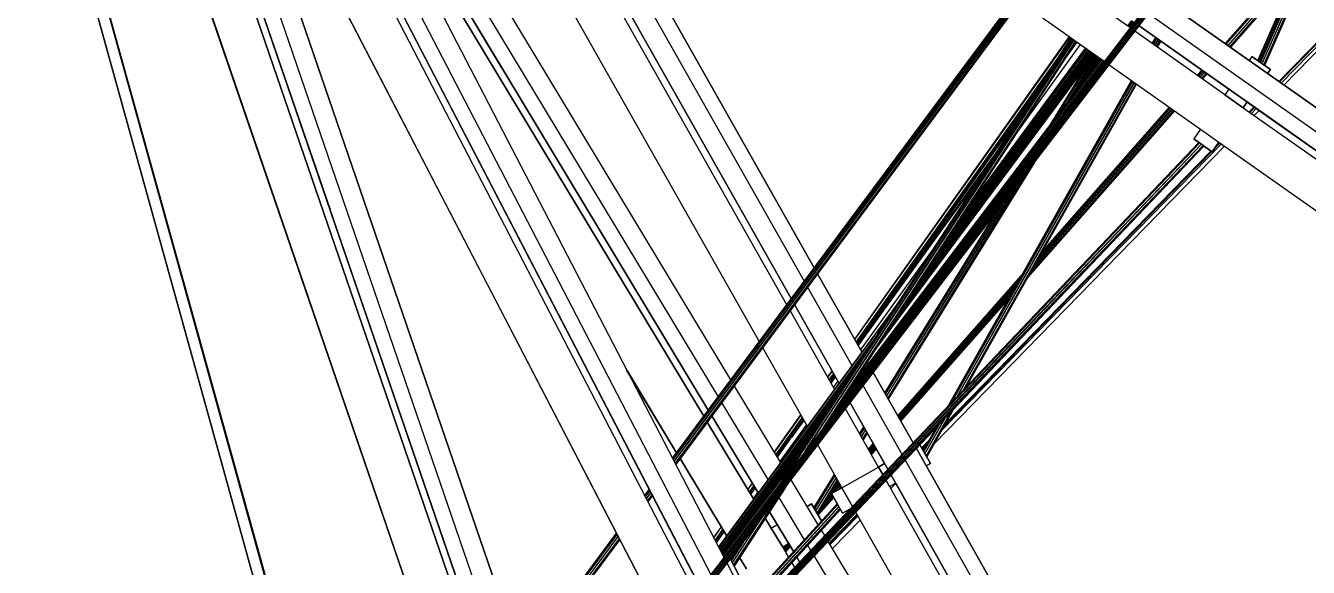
# Model space of a CAD drawing. Extents: x -32 to 51.8, y -51.6 to -5.5.
# Drawn here: x 43.321 to 47.888, y -26.2 to -24.27 of the extents above; entities that cross this region are included whole.
import ezdxf

# ---------------------------------------------------------------- set-up
doc = ezdxf.new("R2010")
doc.units = 0
doc.header["$MEASUREMENT"] = 0
doc.layers.get('0').update_dxf_attribs({"linetype": 'CONTINUOUS'})

msp = doc.modelspace()

# ---------------------------------------------------------------- linework, layer by layer
for p, q in [((43.3576, -21.7099), (45.6967, -26.2221)), ((45.6967, -26.2221), (43.3576, -21.7099)), ((43.3576, -21.7099), (45.6967, -26.2221)), ((45.6967, -26.2221), (43.3576, -21.7099)), ((45.6967, -26.2221), (43.3576, -21.7099)), ((43.3576, -21.7099), (45.6967, -26.2221)), ((45.6967, -26.2221), (43.3576, -21.7099)), ((45.6967, -26.2221), (43.3576, -21.7099)), ((43.3576, -21.7099), (45.6967, -26.2221)), ((43.3576, -21.71), (45.6967, -26.2221)), ((43.3576, -21.71), (45.6967, -26.2221)), ((45.6967, -26.2221), (43.3576, -21.71)), ((45.6967, -26.2221), (43.3576, -21.71)), ((43.3576, -21.71), (45.6967, -26.2221)), ((43.3577, -21.71), (45.7234, -26.2735)), ((43.3577, -21.71), (45.6968, -26.2221)), ((45.6968, -26.2221), (43.3577, -21.71)), ((45.6968, -26.2221), (43.3577, -21.71)), ((45.6968, -26.2221), (43.3577, -21.71)), ((43.3577, -21.71), (45.7234, -26.2735)), ((43.3577, -21.71), (45.7234, -26.2735)), ((45.7234, -26.2735), (43.3577, -21.71)), ((43.3577, -21.71), (45.7234, -26.2735)), ((43.3577, -21.71), (45.6968, -26.2221)), ((43.3577, -21.71), (45.6968, -26.2221)), ((43.3577, -21.71), (45.6968, -26.2221)), ((45.6968, -26.2221), (43.3577, -21.71)), ((43.3577, -21.71), (45.6968, -26.2221)), ((43.3577, -21.71), (45.6968, -26.2221)), ((43.3577, -21.71), (45.6968, -26.2221)), ((45.6968, -26.2221), (43.3577, -21.71)), ((45.6968, -26.2221), (43.3577, -21.71)), ((45.7234, -26.2735), (43.3577, -21.71)), ((43.3577, -21.71), (45.3802, -25.6114)), ((43.3577, -21.71), (45.7234, -26.2735)), ((45.7234, -26.2735), (43.3577, -21.71)), ((45.7234, -26.2735), (43.3577, -21.71)), ((43.4547, -21.7785), (45.7601, -26.2256)), ((43.5791, -21.8663), (45.8071, -26.1642)), ((45.8317, -25.5316), (43.6574, -21.9217)), ((49.0314, -21.953), (44.6791, -27.6375)), ((49.0342, -21.9547), (44.6791, -27.6376)), ((44.6803, -27.6411), (49.0342, -21.9547)), ((44.6804, -27.6412), (49.0411, -21.9588)), ((44.6835, -27.6496), (49.0411, -21.9588)), ((44.6835, -27.6498), (49.0479, -21.9629)), ((44.6866, -27.6582), (49.0479, -21.9629)), ((44.6862, -27.664), (49.0507, -21.9646)), ((44.6866, -27.6583), (49.0507, -21.9646)), ((43.8059, -22.3039), (45.7865, -25.5924)), ((44.9628, -26.5521), (43.5816, -22.5223)), ((43.5816, -22.5223), (44.9628, -26.5521)), ((43.5816, -22.5223), (44.9628, -26.5521)), ((44.9628, -26.5521), (43.5816, -22.5223)), ((44.9628, -26.5521), (43.5816, -22.5223)), ((43.5816, -22.5223), (44.9628, -26.5521)), ((44.9628, -26.5521), (43.5816, -22.5223)), ((43.5817, -22.5223), (44.9628, -26.5521)), ((44.9628, -26.5521), (43.5817, -22.5223)), ((43.5817, -22.5223), (44.9628, -26.5521)), ((43.5817, -22.5223), (44.9628, -26.5521)), ((44.9628, -26.5521), (43.5817, -22.5223)), ((44.9628, -26.5521), (43.5817, -22.5223)), ((43.5817, -22.5223), (44.9628, -26.5521)), ((44.9628, -26.5521), (43.5817, -22.5223)), ((44.9628, -26.5521), (43.5817, -22.5223)), ((43.5817, -22.5223), (44.9629, -26.5521)), ((44.8347, -26.1784), (43.5817, -22.5223)), ((43.5817, -22.5223), (44.9629, -26.5521)), ((44.9629, -26.5521), (43.5817, -22.5223)), ((43.5817, -22.5223), (44.9629, -26.5521)), ((44.9629, -26.5521), (43.5817, -22.5223)), ((43.5817, -22.5223), (44.9629, -26.5521)), ((44.9629, -26.5521), (43.5817, -22.5223)), ((43.5817, -22.5223), (45.1073, -26.9736)), ((43.5817, -22.5223), (45.1073, -26.9736)), ((45.1073, -26.9736), (43.5817, -22.5223)), ((45.1073, -26.9736), (43.5817, -22.5223)), ((43.5817, -22.5223), (44.4053, -24.9254)), ((43.5817, -22.5223), (45.1073, -26.9736)), ((45.1073, -26.9736), (43.5817, -22.5223)), ((45.1073, -26.9736), (43.5817, -22.5223)), ((44.4199, -24.968), (43.5817, -22.5223)), ((43.5817, -22.5224), (45.1073, -26.9736)), ((45.1073, -26.9736), (43.5817, -22.5224)), ((43.5817, -22.5224), (45.1073, -26.9736)), ((43.5817, -22.5224), (45.1073, -26.9736)), ((45.1073, -26.9736), (43.5817, -22.5224)), ((45.1073, -26.9736), (43.5817, -22.5224)), ((44.5121, -22.5253), (46.0469, -25.2421)), ((46.0469, -25.2421), (44.5121, -22.5253)), ((44.5121, -22.5253), (46.0469, -25.2421)), ((44.5121, -22.5253), (46.0469, -25.2421)), ((46.0469, -25.2421), (44.5121, -22.5253)), ((46.0469, -25.2421), (44.5121, -22.5253)), ((44.5121, -22.5253), (46.0469, -25.2421)), ((46.0469, -25.2421), (44.5121, -22.5253)), ((44.5121, -22.5253), (46.0469, -25.2421)), ((44.5121, -22.5253), (46.0469, -25.2421)), ((44.5121, -22.5253), (46.0469, -25.2421)), ((46.0469, -25.2421), (44.5121, -22.5253)), ((46.0469, -25.2421), (44.5121, -22.5253)), ((46.0469, -25.2421), (44.5121, -22.5253)), ((46.0469, -25.2421), (44.5121, -22.5253)), ((44.5121, -22.5253), (46.0469, -25.2421)), ((44.5121, -22.5253), (46.0469, -25.2421)), ((44.5121, -22.5253), (45.5035, -24.2802)), ((44.5121, -22.5253), (46.0469, -25.2421)), ((46.0469, -25.2421), (44.5121, -22.5253)), ((44.5121, -22.5253), (46.0469, -25.2421)), ((44.5121, -22.5253), (46.0469, -25.2421)), ((46.0469, -25.2421), (44.5121, -22.5253)), ((46.0469, -25.2421), (44.5121, -22.5253)), ((44.5121, -22.5253), (46.0469, -25.2421)), ((44.5121, -22.5253), (46.0469, -25.2421)), ((46.0469, -25.2421), (44.5121, -22.5253)), ((44.5121, -22.5253), (46.0469, -25.2421)), ((46.0469, -25.2421), (44.5121, -22.5253)), ((44.5121, -22.5253), (46.0469, -25.2421)), ((46.0469, -25.2421), (44.5121, -22.5253)), ((44.5121, -22.5253), (46.0469, -25.2421)), ((46.0469, -25.2421), (44.5121, -22.5253)), ((44.5758, -22.6381), (46.0469, -25.2421)), ((44.6459, -22.6198), (46.0926, -25.1806)), ((44.7502, -22.6935), (46.1283, -25.1327)), ((46.1283, -25.1327), (44.7502, -22.6935)), ((47.7234, -24.4051), (48.4575, -22.7392)), ((47.7296, -24.4095), (48.4712, -22.7213)), ((48.4671, -22.7267), (47.7296, -24.4094)), ((48.4752, -22.7161), (47.7322, -24.4113)), ((48.4752, -22.7162), (47.7322, -24.4113)), ((47.7147, -24.3989), (48.4242, -22.7826)), ((48.4284, -22.7773), (47.7172, -24.4007)), ((47.7173, -24.4007), (48.4379, -22.7648)), ((47.7234, -24.4051), (48.4477, -22.752)), ((47.7147, -24.3989), (48.4203, -22.7878)), ((43.752, -22.8509), (45.1454, -26.9163)), ((47.2521, -24.2769), (45.4347, -22.9933)), ((45.7513, -25.6397), (44.1997, -23.0635)), ((45.7513, -25.6397), (44.1997, -23.0636)), ((45.7513, -25.6397), (44.1997, -23.0636)), ((44.1997, -23.0636), (45.7513, -25.6397)), ((45.7513, -25.6397), (44.1997, -23.0636)), ((44.1997, -23.0636), (45.7513, -25.6397)), ((44.1997, -23.0636), (45.7513, -25.6397)), ((44.1997, -23.0636), (45.7513, -25.6397)), ((45.7513, -25.6397), (44.1997, -23.0636)), ((45.0158, -24.4185), (44.1997, -23.0636)), ((44.1997, -23.0636), (45.7513, -25.6397)), ((44.1997, -23.0636), (45.7513, -25.6397)), ((45.7513, -25.6397), (44.1997, -23.0636)), ((44.1998, -23.0636), (45.7513, -25.6397)), ((45.7513, -25.6397), (44.1998, -23.0636)), ((44.1998, -23.0636), (45.7513, -25.6397)), ((45.7513, -25.6397), (44.1998, -23.0636)), ((45.7513, -25.6397), (44.1998, -23.0637)), ((44.1998, -23.0637), (45.7513, -25.6397)), ((45.7513, -25.6397), (44.1998, -23.0637)), ((44.1998, -23.0637), (45.7513, -25.6397)), ((44.1998, -23.0637), (45.7513, -25.6397)), ((45.7513, -25.6397), (44.1998, -23.0637)), ((45.7513, -25.6397), (44.1998, -23.0637)), ((44.1998, -23.0637), (45.7513, -25.6397)), ((44.1998, -23.0637), (45.7513, -25.6397)), ((45.7513, -25.6397), (44.1998, -23.0637)), ((44.1998, -23.0637), (45.7513, -25.6397)), ((44.1998, -23.0637), (45.7513, -25.6397)), ((44.1998, -23.0638), (45.7513, -25.6397)), ((45.7513, -25.6397), (44.1998, -23.0638)), ((45.7513, -25.6397), (44.1998, -23.0638)), ((45.7513, -25.6397), (44.1998, -23.0638)), ((44.1998, -23.0638), (45.7513, -25.6397)), ((45.7513, -25.6397), (44.1998, -23.0638)), ((44.1998, -23.0638), (45.7513, -25.6397)), ((44.1998, -23.0638), (45.7513, -25.6397)), ((45.7513, -25.6397), (44.1998, -23.0638)), ((45.7513, -25.6397), (44.1998, -23.0638)), ((45.3482, -23.1158), (47.1609, -24.3961)), ((45.3482, -23.1158), (47.1608, -24.3961)), ((43.9704, -23.2722), (45.1942, -26.8427)), ((45.1942, -26.8427), (43.9704, -23.2722)), ((43.3213, -23.3125), (44.4814, -27.4956)), ((43.3213, -23.3125), (44.4814, -27.4956)), ((44.4814, -27.4956), (43.3213, -23.3125)), ((44.5236, -27.4909), (43.3636, -23.3078)), ((43.3636, -23.3078), (44.5236, -27.4909)), ((44.5236, -27.4956), (43.3636, -23.3125)), ((43.3636, -23.3125), (44.5236, -27.4956)), ((46.0306, -25.264), (45.0592, -23.5446)), ((44.9286, -23.6184), (45.9327, -25.3957)), ((44.9286, -23.6184), (45.9327, -25.3957)), ((47.7074, -24.3938), (48.0062, -23.7169)), ((47.7074, -24.3938), (48.0067, -23.7172)), ((48.0089, -23.7184), (47.71, -24.3956)), ((47.71, -24.3956), (48.0103, -23.7192)), ((45.7352, -25.6614), (44.6134, -23.7989)), ((44.6134, -23.7989), (45.7352, -25.6614)), ((45.9661, -25.099), (45.2294, -23.7949)), ((44.4598, -23.8903), (45.6746, -26.2336)), ((45.5414, -26.3026), (44.3266, -23.9594)), ((44.3266, -23.9594), (45.5414, -26.3027)), ((48.3031, -23.9338), (47.7826, -24.4684)), ((48.3059, -23.9354), (47.7848, -24.47)), ((47.7852, -24.4703), (48.306, -23.9355)), ((47.7906, -24.4741), (48.3128, -23.9393)), ((47.8007, -24.4813), (48.3228, -23.945)), ((47.8769, -24.0097), (47.5918, -24.3337)), ((47.8767, -24.0101), (47.5922, -24.334)), ((44.0834, -24.0634), (44.9392, -26.5602)), ((44.9392, -26.5602), (44.0834, -24.0634)), ((47.5945, -24.3356), (47.8726, -24.0195)), ((47.8721, -24.0206), (47.5953, -24.3362)), ((47.8621, -24.0433), (47.6009, -24.3401)), ((47.8616, -24.0445), (47.6017, -24.3407)), ((47.8516, -24.067), (47.6073, -24.3447)), ((47.6077, -24.3449), (47.8514, -24.0676)), ((47.8473, -24.0768), (47.61, -24.3465)), ((44.7973, -26.6089), (43.9415, -24.112)), ((43.9415, -24.112), (44.7973, -26.6089)), ((44.7022, -26.3315), (43.9415, -24.112)), ((43.9415, -24.112), (44.7973, -26.6089)), ((44.7973, -26.6089), (43.9415, -24.1121)), ((43.9415, -24.1121), (44.7973, -26.6089)), ((44.7973, -26.6089), (43.9415, -24.1121)), ((43.9415, -24.1121), (44.7973, -26.6089)), ((43.9415, -24.1121), (44.7973, -26.6089)), ((45.624, -25.811), (46.8428, -24.1715)), ((45.6242, -25.8115), (46.8439, -24.1723)), ((46.8455, -24.1734), (45.6257, -25.8142)), ((45.6262, -25.8153), (46.8483, -24.1754)), ((45.6297, -25.822), (46.8519, -24.178)), ((45.6302, -25.8231), (46.8547, -24.1799)), ((46.8584, -24.1825), (45.6337, -25.8298)), ((45.634, -25.8302), (46.8595, -24.1833)), ((46.8611, -24.1844), (45.6354, -25.833)), ((46.8611, -24.1844), (45.6354, -25.833)), ((47.3612, -24.1708), (49.8981, -25.9627)), ((49.8981, -25.9627), (47.3612, -24.1708)), ((47.3186, -24.2264), (49.8577, -26.0198)), ((47.2587, -24.251), (47.2436, -24.2709)), ((47.2632, -24.2542), (47.248, -24.274)), ((47.2651, -24.2555), (47.25, -24.2754)), ((47.5906, -24.516), (47.2702, -24.2897)), ((47.605, -24.4956), (47.2854, -24.2698)), ((47.605, -24.4956), (47.2854, -24.2698)), ((47.2854, -24.2698), (47.605, -24.4956)), ((47.605, -24.4956), (47.2854, -24.2698)), ((47.2854, -24.2698), (47.605, -24.4956)), ((47.2854, -24.2698), (47.605, -24.4956)), ((47.2854, -24.2698), (47.605, -24.4956)), ((47.605, -24.4956), (47.2854, -24.2698)), ((47.2854, -24.2698), (47.605, -24.4956)), ((47.2854, -24.2698), (47.605, -24.4956)), ((47.605, -24.4956), (47.2854, -24.2698)), ((49.8262, -26.0644), (47.2854, -24.2698)), ((47.2854, -24.2698), (49.8262, -26.0644)), ((47.2854, -24.2698), (49.8262, -26.0644)), ((49.8262, -26.0644), (47.2854, -24.2698)), ((47.2854, -24.2698), (47.605, -24.4956)), ((47.605, -24.4956), (47.2854, -24.2698)), ((47.605, -24.4956), (47.2854, -24.2698)), ((47.605, -24.4956), (47.2854, -24.2698)), ((47.2854, -24.2698), (47.605, -24.4956)), ((47.2854, -24.2698), (47.605, -24.4956)), ((47.605, -24.4956), (47.2854, -24.2698)), ((47.2854, -24.2698), (47.605, -24.4956)), ((47.605, -24.4956), (47.2854, -24.2698)), ((47.2854, -24.2698), (47.605, -24.4956)), ((47.605, -24.4956), (47.2854, -24.2698)), ((47.2854, -24.2698), (47.605, -24.4956)), ((47.2854, -24.2698), (47.605, -24.4956)), ((47.605, -24.4956), (47.2854, -24.2698)), ((47.605, -24.4956), (47.2854, -24.2698)), ((49.8262, -26.0644), (47.2854, -24.2698)), ((47.2854, -24.2698), (49.8262, -26.0644)), ((47.2854, -24.2698), (49.8262, -26.0644)), ((49.8262, -26.0644), (47.2854, -24.2698)), ((47.2854, -24.2698), (47.5201, -24.4356)), ((47.2854, -24.2698), (49.8262, -26.0644)), ((49.8262, -26.0644), (47.2854, -24.2698)), ((46.0081, -25.9016), (47.0431, -24.313)), ((46.0096, -25.8997), (47.0441, -24.3137)), ((47.0457, -24.3148), (46.034, -25.8679)), ((46.0381, -25.8625), (47.0481, -24.3165)), ((46.0964, -25.7863), (47.0522, -24.3194)), ((46.1016, -25.7796), (47.0545, -24.321)), ((47.0586, -24.3239), (46.1589, -25.7047)), ((46.1615, -25.7014), (47.0595, -24.3246)), ((47.0612, -24.3258), (46.1848, -25.6709)), ((47.0612, -24.3258), (46.1848, -25.6709)), ((47.0367, -24.3085), (46.2717, -25.3865)), ((47.0382, -24.3095), (46.2723, -25.3877)), ((46.8323, -24.6771), (47.0771, -24.337)), ((47.0036, -24.4142), (47.0653, -24.3287)), ((47.0536, -24.3375), (47.0618, -24.3262)), ((47.332, -24.3333), (47.3443, -24.3114)), ((47.3328, -24.3339), (47.3451, -24.312)), ((47.3469, -24.3133), (47.3346, -24.3352)), ((47.3366, -24.3366), (47.3489, -24.3147)), ((47.341, -24.3397), (47.3533, -24.3178)), ((47.3429, -24.3411), (47.3553, -24.3192)), ((47.3596, -24.3223), (47.3473, -24.3442)), ((47.3481, -24.3448), (47.3605, -24.3229)), ((47.3623, -24.3241), (47.35, -24.346)), ((47.3623, -24.3241), (47.35, -24.346)), ((46.2776, -25.397), (46.9992, -24.3803)), ((46.3372, -25.437), (47.1273, -24.3725)), ((46.3546, -25.4103), (47.1262, -24.3717)), ((46.366, -25.3929), (47.1247, -24.3706)), ((46.407, -25.3299), (47.1219, -24.3687)), ((46.4354, -25.2863), (47.1183, -24.3661)), ((46.4754, -25.225), (47.1156, -24.3642)), ((46.505, -25.1795), (47.1119, -24.3616)), ((47.1108, -24.3608), (46.5212, -25.1546)), ((47.1093, -24.3597), (46.5338, -25.1353)), ((47.1033, -24.3555), (46.5646, -25.088)), ((47.0997, -24.3529), (46.5986, -25.0358)), ((46.6396, -24.973), (47.0969, -24.351)), ((47.0954, -24.3499), (46.6541, -24.9507)), ((47.106, -24.3574), (46.6635, -24.9605)), ((47.0943, -24.3491), (46.6706, -24.9253)), ((47.1252, -24.3753), (46.9893, -24.5958)), ((47.1313, -24.3753), (47.0232, -24.5513)), ((47.1335, -24.3768), (47.0376, -24.5324)), ((47.1377, -24.3798), (47.0708, -24.4887)), ((47.1399, -24.3813), (47.0859, -24.4689)), ((47.1416, -24.3826), (47.0995, -24.451)), ((47.1425, -24.3832), (47.1059, -24.4426)), ((47.1425, -24.3832), (47.1059, -24.4426)), ((47.6871, -24.3794), (47.6769, -24.3938)), ((47.6871, -24.3794), (47.6769, -24.3938)), ((47.6871, -24.3794), (47.7524, -24.4256)), ((47.7524, -24.4256), (47.6871, -24.3794)), ((47.6871, -24.3794), (47.6871, -24.3794)), ((47.1528, -24.3905), (46.2073, -25.6364)), ((46.2409, -25.5848), (47.1507, -24.389)), ((47.1571, -24.3935), (46.242, -25.5963)), ((47.149, -24.3877), (46.2514, -25.5687)), ((47.1481, -24.3871), (46.2651, -25.5478)), ((47.1592, -24.395), (46.8789, -24.7643)), ((46.9693, -24.6221), (47.1028, -24.4054)), ((46.9836, -24.6033), (47.1178, -24.3852)), ((47.1789, -24.4089), (47.5041, -24.6385)), ((47.1789, -24.4089), (47.504, -24.6385)), ((47.509, -24.4278), (47.4924, -24.4467)), ((47.5094, -24.4281), (47.4929, -24.447)), ((47.4951, -24.4485), (47.5117, -24.4297)), ((47.7422, -24.44), (47.7524, -24.4256)), ((47.7524, -24.4256), (47.7422, -24.44)), ((47.7422, -24.44), (47.7524, -24.4256)), ((47.7524, -24.4256), (47.7422, -24.44)), ((47.7422, -24.44), (47.7524, -24.4256)), ((47.7524, -24.4256), (47.7422, -24.44)), ((47.7524, -24.4256), (47.7524, -24.4256)), ((47.7524, -24.4256), (47.7524, -24.4256)), ((47.7524, -24.4256), (47.7524, -24.4256)), ((47.7524, -24.4256), (47.7524, -24.4256)), ((46.2792, -25.3998), (46.943, -24.4667)), ((46.6084, -25.6212), (47.2581, -24.4648)), ((46.6087, -25.6208), (47.2588, -24.4654)), ((47.2607, -24.4667), (46.6173, -25.6118)), ((46.6182, -25.6109), (47.2625, -24.468)), ((46.6388, -25.5892), (47.2671, -24.4712)), ((46.6398, -25.5881), (47.2689, -24.4724)), ((47.2734, -24.4757), (46.6604, -25.5666)), ((47.5127, -24.4304), (47.4961, -24.4493)), ((47.5181, -24.4342), (47.5015, -24.4531)), ((47.5191, -24.4349), (47.5025, -24.4538)), ((47.5245, -24.4388), (47.5079, -24.4576)), ((47.5083, -24.4579), (47.5249, -24.439)), ((47.5272, -24.4406), (47.5106, -24.4595)), ((46.6608, -25.5661), (47.2742, -24.4762)), ((47.2761, -24.4775), (46.6693, -25.5572)), ((47.2761, -24.4775), (46.6693, -25.5572)), ((47.605, -24.4956), (47.5906, -24.516)), ((47.5906, -24.516), (47.6559, -24.5622)), ((47.6559, -24.5622), (47.5906, -24.516)), ((47.6559, -24.5622), (47.5906, -24.516)), ((47.5906, -24.516), (47.6559, -24.5622)), ((47.5906, -24.516), (47.5906, -24.516)), ((47.5906, -24.516), (47.5906, -24.516)), ((47.5906, -24.516), (47.6559, -24.5622)), ((47.5906, -24.516), (47.5906, -24.516)), ((46.2818, -25.4045), (46.8928, -24.5437)), ((47.403, -24.5672), (46.9094, -25.1299)), ((47.4018, -24.5664), (46.9155, -25.1191)), ((47.3966, -24.5627), (46.9279, -25.097)), ((46.9339, -25.0864), (47.3954, -24.5618)), ((47.3933, -24.5603), (46.9391, -25.0771)), ((47.3928, -24.5599), (46.9415, -25.0728)), ((47.6704, -24.5417), (47.6559, -24.5621)), ((47.6559, -24.5621), (47.6704, -24.5417)), ((47.6559, -24.5622), (47.6704, -24.5417)), ((47.6704, -24.5417), (47.6559, -24.5622)), ((47.6559, -24.5621), (49.7465, -26.0387)), ((47.6703, -24.5417), (49.8262, -26.0645)), ((49.8262, -26.0645), (47.6703, -24.5417)), ((47.6703, -24.5417), (49.8262, -26.0644)), ((49.8262, -26.0644), (47.6703, -24.5417)), ((49.8262, -26.0645), (47.6703, -24.5418)), ((49.8262, -26.0644), (47.6703, -24.5418)), ((47.6703, -24.5418), (49.8262, -26.0644)), ((49.8262, -26.0645), (47.6703, -24.5418)), ((49.8262, -26.0645), (47.6703, -24.5418)), ((47.6703, -24.5417), (49.8262, -26.0644)), ((47.6703, -24.5417), (49.8262, -26.0644)), ((49.8262, -26.0644), (47.6703, -24.5417)), ((47.6704, -24.5417), (49.8262, -26.0644)), ((47.6704, -24.5417), (49.8262, -26.0644)), ((49.8262, -26.0644), (47.6704, -24.5417)), ((47.6703, -24.5417), (49.8262, -26.0645)), ((47.6704, -24.5417), (49.8262, -26.0645)), ((49.8262, -26.0645), (47.6703, -24.5417)), ((47.6703, -24.5417), (49.8262, -26.0644)), ((47.6703, -24.5417), (49.8262, -26.0644)), ((49.0037, -25.4835), (47.6703, -24.5417)), ((49.8262, -26.0644), (47.6703, -24.5417)), ((49.8262, -26.0645), (47.6703, -24.5418)), ((47.6703, -24.5418), (49.8262, -26.0645)), ((47.6703, -24.5418), (49.8262, -26.0645)), ((49.8262, -26.0645), (47.6703, -24.5418)), ((47.6946, -24.5589), (47.6769, -24.577)), ((47.6967, -24.5604), (47.6791, -24.5785)), ((47.6796, -24.5788), (47.6972, -24.5607)), ((47.6848, -24.5825), (47.7024, -24.5644)), ((46.2825, -25.4056), (46.8703, -24.5782)), ((47.4109, -24.5728), (46.8895, -25.1654)), ((46.8945, -25.1564), (47.4088, -24.5712)), ((47.4083, -24.5709), (46.8971, -25.1519)), ((47.6951, -24.5898), (47.7127, -24.5717)), ((47.5041, -24.6385), (47.4796, -24.6731)), ((47.5041, -24.6385), (47.5694, -24.6847)), ((47.5159, -24.6988), (44.6851, -27.6757)), ((44.6856, -27.6705), (47.5133, -24.6969)), ((44.6856, -27.6706), (47.5159, -24.6988)), ((44.7066, -27.6374), (47.5132, -24.6969)), ((44.7079, -27.6356), (47.5069, -24.6924)), ((44.7506, -27.5798), (47.5068, -24.6924)), ((44.7527, -27.5771), (47.5005, -24.6879)), ((47.5005, -24.6879), (44.7703, -27.5542)), ((47.4978, -24.686), (44.7713, -27.5529)), ((46.5545, -25.7614), (47.5891, -24.6986)), ((46.5827, -25.7112), (47.5786, -24.6912)), ((47.4976, -24.6859), (47.298, -24.8961)), ((47.4796, -24.6731), (47.4796, -24.6731)), ((47.4796, -24.6731), (47.4796, -24.6731)), ((47.5449, -24.7193), (47.4796, -24.6731)), ((47.4978, -24.686), (47.4796, -24.6731)), ((47.4796, -24.6731), (47.4796, -24.6731)), ((47.4796, -24.6731), (47.4978, -24.686)), ((47.5449, -24.7193), (47.5159, -24.6988)), ((47.5159, -24.6988), (47.5449, -24.7193)), ((47.5694, -24.6847), (47.5449, -24.7193)), ((47.5449, -24.7193), (47.5694, -24.6847)), ((47.5449, -24.7193), (47.5694, -24.6847)), ((47.5505, -24.7114), (47.5736, -24.6877)), ((47.573, -24.6873), (47.5532, -24.7076)), ((47.571, -24.6858), (47.5624, -24.6946)), ((47.5694, -24.6847), (47.5694, -24.6847)), ((47.5694, -24.6847), (47.5694, -24.6847)), ((47.5694, -24.6847), (47.5694, -24.6847)), ((47.5694, -24.6847), (47.5694, -24.6847)), ((47.5694, -24.6847), (49.6599, -26.1612)), ((47.5694, -24.6847), (49.6599, -26.1612)), ((47.5694, -24.6847), (47.5694, -24.6847)), ((47.5694, -24.6847), (47.5694, -24.6847)), ((46.2836, -25.4076), (46.7739, -24.7262)), ((46.5904, -25.6976), (47.5437, -24.7184)), ((47.5431, -24.718), (46.5934, -25.6923)), ((47.541, -24.7165), (46.5966, -25.6866)), ((47.5449, -24.7193), (47.5449, -24.7193)), ((47.5449, -24.7193), (47.5449, -24.7193)), ((46.2852, -25.4104), (46.7297, -24.7941)), ((46.8916, -24.784), (46.3905, -25.5969)), ((46.9061, -24.7651), (46.3922, -25.5998)), ((46.9111, -24.7586), (46.3923, -25.6001)), ((46.9111, -24.7586), (46.3923, -25.6001)), ((46.88, -24.7992), (46.3901, -25.5962)), ((46.8337, -24.8597), (46.3858, -25.5885)), ((46.8447, -24.8453), (46.3862, -25.5892)), ((44.6846, -27.6808), (47.3167, -24.9083)), ((46.38, -25.5783), (46.7784, -24.9319)), ((46.3816, -25.5812), (46.7935, -24.9122)), ((46.7978, -24.9065), (46.3818, -25.5815)), ((46.2937, -25.4255), (46.5535, -25.0646)), ((46.1403, -25.154), (46.2977, -25.4325)), ((46.2977, -25.4325), (46.1403, -25.154)), ((46.8723, -25.1514), (46.4257, -25.6591)), ((46.8697, -25.156), (46.4264, -25.6605)), ((46.1046, -25.2019), (46.2622, -25.4808)), ((46.4273, -25.6621), (46.8647, -25.165)), ((46.8584, -25.1762), (46.4292, -25.6655)), ((46.8463, -25.1977), (46.4314, -25.6693)), ((46.4388, -25.2406), (45.7875, -26.1264)), ((46.8399, -25.2092), (46.4333, -25.6727)), ((46.8279, -25.2304), (46.4355, -25.6765)), ((46.4363, -25.6779), (46.8252, -25.2353)), ((46.8203, -25.244), (46.4372, -25.6795)), ((45.5267, -25.2668), (45.7513, -25.6397)), ((46.4206, -25.2685), (45.7887, -26.1287)), ((45.7891, -26.1296), (46.4078, -25.2882)), ((46.2005, -25.5647), (46.0426, -25.2853)), ((46.059, -25.2633), (46.2167, -25.5426)), ((46.2167, -25.5426), (46.059, -25.2633)), ((46.059, -25.2633), (46.2167, -25.5426)), ((46.059, -25.2633), (46.2167, -25.5426)), ((46.2167, -25.5426), (46.059, -25.2633)), ((46.2167, -25.5426), (46.059, -25.2633)), ((46.059, -25.2633), (46.2167, -25.5426)), ((46.2167, -25.5426), (46.059, -25.2633)), ((46.059, -25.2633), (46.2167, -25.5426)), ((46.059, -25.2633), (46.2167, -25.5426)), ((46.059, -25.2633), (46.2167, -25.5426)), ((46.2167, -25.5426), (46.059, -25.2633)), ((46.2167, -25.5426), (46.059, -25.2633)), ((46.2167, -25.5426), (46.059, -25.2633)), ((46.2167, -25.5426), (46.059, -25.2633)), ((46.059, -25.2633), (46.2167, -25.5426)), ((46.059, -25.2633), (46.2167, -25.5426)), ((46.059, -25.2633), (46.2167, -25.5426)), ((46.2167, -25.5426), (46.059, -25.2633)), ((46.059, -25.2633), (46.2167, -25.5426)), ((46.059, -25.2633), (46.2167, -25.5426)), ((46.2167, -25.5426), (46.059, -25.2633)), ((46.2167, -25.5426), (46.059, -25.2633)), ((46.059, -25.2633), (46.2167, -25.5426)), ((46.059, -25.2633), (46.2167, -25.5426)), ((46.2167, -25.5426), (46.059, -25.2633)), ((46.059, -25.2633), (46.2167, -25.5426)), ((46.059, -25.2633), (46.2167, -25.5426)), ((46.2167, -25.5426), (46.059, -25.2633)), ((46.059, -25.2633), (46.2167, -25.5426)), ((46.2167, -25.5426), (46.059, -25.2633)), ((46.059, -25.2633), (46.2167, -25.5426)), ((46.2167, -25.5426), (46.059, -25.2633)), ((46.363, -25.357), (45.8059, -26.1162)), ((46.3175, -25.4268), (45.792, -26.135)), ((45.9447, -25.417), (46.1031, -25.6972)), ((45.9448, -25.417), (46.1031, -25.6972)), ((46.3331, -25.4029), (46.0957, -25.7257)), ((46.3063, -25.4439), (45.7924, -26.1359)), ((45.7936, -26.1382), (46.2887, -25.4709)), ((46.3174, -25.4674), (46.3211, -25.4741)), ((46.3211, -25.4741), (46.3174, -25.4674)), ((45.6385, -25.7915), (45.4621, -25.4987)), ((45.6385, -25.7915), (45.4621, -25.4987)), ((45.4621, -25.4987), (45.6385, -25.7915)), ((45.4622, -25.4989), (45.6385, -25.7916)), ((45.6385, -25.7916), (45.4622, -25.4989)), ((45.4622, -25.4989), (45.6385, -25.7916)), ((45.6385, -25.7916), (45.4622, -25.4989)), ((45.7947, -26.1402), (46.2626, -25.5111)), ((46.192, -25.4988), (46.176, -25.5213)), ((46.1926, -25.4999), (46.1766, -25.5224)), ((46.1819, -25.5318), (46.1979, -25.5093)), ((46.1834, -25.5345), (46.1994, -25.512)), ((46.1861, -25.5392), (46.2021, -25.5167)), ((46.1867, -25.5403), (46.2027, -25.5178)), ((46.1888, -25.544), (46.2049, -25.5217)), ((46.2838, -25.519), (46.2851, -25.5214)), ((46.339, -25.5057), (46.4803, -25.7559)), ((46.4803, -25.7559), (46.339, -25.5057)), ((46.0087, -25.8255), (45.8441, -25.5523)), ((46.1974, -25.5592), (46.2135, -25.5369)), ((46.3029, -25.5528), (46.441, -25.7972)), ((45.7975, -26.1458), (46.2194, -25.5774)), ((45.7986, -26.1479), (46.1944, -25.6157)), ((45.799, -25.613), (45.9638, -25.8866)), ((46.2566, -25.6132), (46.3905, -25.8503)), ((46.3905, -25.8503), (46.2566, -25.6132)), ((46.2566, -25.6132), (46.3793, -25.8304)), ((46.2566, -25.6132), (46.3793, -25.8304)), ((46.3793, -25.8304), (46.2566, -25.6132)), ((46.3793, -25.8304), (46.2566, -25.6132)), ((46.2566, -25.6132), (46.3793, -25.8304)), ((46.3793, -25.8304), (46.2566, -25.6132)), ((46.2566, -25.6132), (46.3793, -25.8304)), ((46.2566, -25.6132), (46.3793, -25.8304)), ((46.2566, -25.6132), (46.3793, -25.8304)), ((46.3793, -25.8304), (46.2566, -25.6132)), ((46.3793, -25.8304), (46.2566, -25.6132)), ((46.3793, -25.8304), (46.2566, -25.6132)), ((46.3905, -25.8503), (46.2566, -25.6132)), ((46.2566, -25.6132), (46.3905, -25.8503)), ((46.2566, -25.6132), (46.3905, -25.8503)), ((46.2566, -25.6132), (46.3793, -25.8304)), ((46.3793, -25.8304), (46.2566, -25.6132)), ((46.2566, -25.6132), (46.3793, -25.8304)), ((46.2566, -25.6132), (46.3793, -25.8304)), ((46.3793, -25.8304), (46.2566, -25.6132)), ((46.3793, -25.8304), (46.2566, -25.6132)), ((46.2566, -25.6132), (46.3793, -25.8304)), ((46.2566, -25.6132), (46.277, -25.6493)), ((46.277, -25.6493), (46.2566, -25.6132)), ((46.2566, -25.6132), (46.3793, -25.8304)), ((46.2566, -25.6132), (46.3905, -25.8503)), ((46.3905, -25.8503), (46.2566, -25.6132)), ((46.2566, -25.6132), (46.3905, -25.8503)), ((46.3905, -25.8503), (46.2566, -25.6132)), ((46.2566, -25.6132), (46.3905, -25.8503)), ((46.3905, -25.8503), (46.2566, -25.6132)), ((45.9287, -25.9343), (45.7638, -25.6604)), ((45.7638, -25.6604), (45.9287, -25.9343)), ((45.9287, -25.9343), (45.7638, -25.6604)), ((45.7638, -25.6604), (45.9287, -25.9343)), ((45.7638, -25.6604), (45.9287, -25.9343)), ((45.9287, -25.9343), (45.7638, -25.6604)), ((45.9287, -25.9343), (45.7638, -25.6604)), ((45.7638, -25.6604), (45.9287, -25.9343)), ((45.7638, -25.6604), (45.9287, -25.9343)), ((45.9287, -25.9343), (45.7638, -25.6604)), ((45.7638, -25.6604), (45.9287, -25.9343)), ((45.9287, -25.9343), (45.7638, -25.6604)), ((45.9287, -25.9343), (45.7638, -25.6604)), ((45.9287, -25.9343), (45.7638, -25.6604)), ((45.7638, -25.6604), (45.9287, -25.9343)), ((45.9287, -25.9343), (45.7638, -25.6604)), ((45.7638, -25.6604), (45.9287, -25.9343)), ((45.9287, -25.9343), (45.7638, -25.6604)), ((45.7638, -25.6604), (45.9287, -25.9343)), ((45.9287, -25.9343), (45.7638, -25.6604)), ((45.7638, -25.6604), (45.9287, -25.9343)), ((45.9287, -25.9343), (45.7638, -25.6604)), ((45.9287, -25.9343), (45.7638, -25.6604)), ((45.7638, -25.6604), (45.9287, -25.9343)), ((45.9287, -25.9343), (45.7638, -25.6604)), ((45.7638, -25.6604), (45.9287, -25.9343)), ((45.7638, -25.6604), (45.9287, -25.9343)), ((45.9287, -25.9343), (45.7638, -25.6604)), ((45.9287, -25.9343), (45.7638, -25.6604)), ((45.7638, -25.6604), (45.9287, -25.9343)), ((45.9287, -25.9343), (45.7638, -25.6604)), ((45.7638, -25.6604), (45.9287, -25.9343)), ((45.7638, -25.6604), (45.9287, -25.9343)), ((45.7638, -25.6604), (45.9287, -25.9343)), ((45.7638, -25.6604), (45.9287, -25.9343)), ((45.9287, -25.9343), (45.7638, -25.6604)), ((45.7638, -25.6604), (45.9287, -25.9343)), ((45.7638, -25.6604), (45.9287, -25.9343)), ((45.9287, -25.9343), (45.7638, -25.6604)), ((46.0801, -25.6565), (45.9864, -25.7885)), ((46.0807, -25.6575), (45.987, -25.7894)), ((46.3575, -25.8426), (46.2401, -25.6348)), ((46.5274, -25.8033), (46.6151, -25.6473)), ((46.6148, -25.6476), (46.5274, -25.8032)), ((46.6238, -25.6382), (46.5292, -25.8065)), ((46.6237, -25.6382), (46.5292, -25.8065)), ((45.9127, -25.9561), (45.7476, -25.6821)), ((45.7476, -25.6821), (45.9127, -25.9561)), ((45.8015, -26.1534), (46.1502, -25.6837)), ((45.8019, -26.1543), (46.1402, -25.6989)), ((45.9925, -25.7987), (46.086, -25.667)), ((45.9939, -25.801), (46.0874, -25.6695)), ((45.9969, -25.8059), (46.0902, -25.6744)), ((45.9974, -25.8068), (46.0908, -25.6754)), ((46.0074, -25.8233), (46.1009, -25.6934)), ((46.0493, -25.7375), (46.0922, -25.678)), ((46.2904, -25.7237), (46.3053, -25.6994)), ((46.2921, -25.7267), (46.307, -25.7024)), ((46.3071, -25.7026), (46.2922, -25.7269)), ((46.5167, -25.7844), (46.5629, -25.7023)), ((46.5167, -25.7844), (46.5627, -25.7025)), ((46.5185, -25.7877), (46.5722, -25.6925)), ((46.5717, -25.6931), (46.5185, -25.7876)), ((46.5229, -25.7954), (46.5932, -25.6704)), ((46.523, -25.7955), (46.5939, -25.6697)), ((45.8031, -26.1566), (46.1215, -25.7276)), ((46.1208, -25.7286), (46.1208, -25.7286)), ((46.1208, -25.7286), (46.1208, -25.7287)), ((46.3112, -25.7099), (46.2963, -25.7342)), ((46.3115, -25.7103), (46.2965, -25.7346)), ((46.3156, -25.7176), (46.3006, -25.7419)), ((46.3159, -25.7181), (46.3009, -25.7424)), ((46.3175, -25.7211), (46.3026, -25.7454)), ((46.3177, -25.7213), (46.3027, -25.7456)), ((46.3177, -25.7213), (46.3027, -25.7456)), ((46.5377, -25.7471), (46.5111, -25.7744)), ((46.5346, -25.7526), (46.5119, -25.7759)), ((46.0816, -25.7889), (45.8545, -26.0874)), ((46.141, -25.7643), (46.2269, -25.9164)), ((46.141, -25.7643), (46.2269, -25.9164)), ((46.3385, -25.7582), (46.321, -25.778)), ((46.3393, -25.7596), (46.3219, -25.7795)), ((46.3227, -25.781), (46.3402, -25.7611)), ((46.3422, -25.7647), (46.3247, -25.7846)), ((46.3443, -25.7683), (46.3268, -25.7882)), ((46.3463, -25.7719), (46.3288, -25.7918)), ((46.3483, -25.7755), (46.3308, -25.7954)), ((46.3317, -25.7969), (46.3492, -25.777)), ((46.35, -25.7785), (46.3325, -25.7984)), ((46.4922, -25.7768), (47.8254, -28.1367)), ((47.8254, -28.1367), (46.4922, -25.7768)), ((46.5425, -25.83), (46.5049, -25.7634)), ((46.5049, -25.7634), (46.5425, -25.83)), ((46.5127, -25.7773), (46.5315, -25.758)), ((46.5147, -25.7809), (46.5241, -25.7713)), ((45.6509, -25.8122), (45.8164, -26.087)), ((45.8164, -26.087), (45.6509, -25.8122)), ((45.6509, -25.8122), (45.8164, -26.087)), ((45.6954, -25.886), (45.6509, -25.8122)), ((45.8164, -26.087), (45.6509, -25.8122)), ((45.6509, -25.8122), (45.8164, -26.087)), ((45.8164, -26.087), (45.6509, -25.8122)), ((46.0669, -25.8115), (45.8037, -26.1577)), ((45.8042, -26.1587), (46.0576, -25.8258)), ((46.2269, -25.9164), (46.3575, -25.8427)), ((46.3793, -25.8304), (46.3575, -25.8426)), ((46.3793, -25.8304), (46.3575, -25.8426)), ((46.3575, -25.8426), (46.3793, -25.8304)), ((46.3575, -25.8426), (46.3575, -25.8426)), ((46.3575, -25.8426), (46.3725, -25.8692)), ((46.3575, -25.8426), (46.3575, -25.8426)), ((46.3575, -25.8426), (46.3725, -25.8692)), ((46.3575, -25.8426), (46.3575, -25.8426)), ((46.3575, -25.8426), (46.3575, -25.8426)), ((46.3575, -25.8427), (46.3575, -25.8426)), ((46.3725, -25.8692), (46.3575, -25.8426)), ((46.3575, -25.8427), (46.3725, -25.8692)), ((46.3575, -25.8427), (46.3575, -25.8427)), ((46.3575, -25.8427), (46.3575, -25.8427)), ((46.3575, -25.8427), (46.3575, -25.8427)), ((46.3725, -25.8692), (46.3575, -25.8427)), ((46.3575, -25.8427), (46.3725, -25.8692)), ((46.4528, -25.8182), (47.7779, -28.1636)), ((46.5271, -25.8387), (46.5425, -25.83)), ((46.5271, -25.8387), (46.5425, -25.83)), ((46.5425, -25.83), (46.5271, -25.8387)), ((46.5271, -25.8387), (46.5425, -25.83)), ((46.5425, -25.83), (46.5425, -25.83)), ((46.5425, -25.83), (46.5425, -25.83)), ((46.0212, -25.8816), (45.8069, -26.1639)), ((46.0286, -25.8586), (46.0267, -25.8554)), ((46.1426, -26.0479), (46.0463, -25.8879)), ((46.1273, -25.9883), (46.2005, -25.8696)), ((46.1292, -25.9914), (46.2022, -25.8727)), ((46.2023, -25.8728), (46.1292, -25.9914)), ((46.2065, -25.8803), (46.1336, -25.9988)), ((46.2066, -25.8805), (46.1337, -25.9989)), ((46.2108, -25.888), (46.1381, -26.0063)), ((46.211, -25.8882), (46.1382, -26.0063)), ((46.2127, -25.8913), (46.14, -26.0094)), ((46.2128, -25.8914), (46.14, -26.0094)), ((46.2128, -25.8914), (46.14, -26.0094)), ((46.3844, -25.8903), (46.3969, -25.9123)), ((46.3844, -25.8903), (46.3969, -25.9123)), ((46.3969, -25.9123), (46.3844, -25.8903)), ((46.3844, -25.8903), (46.3969, -25.9123)), ((46.3844, -25.8903), (46.3969, -25.9123)), ((46.3844, -25.8903), (46.3969, -25.9123)), ((46.3969, -25.9123), (46.3844, -25.8903)), ((46.4024, -25.8713), (47.7169, -28.198)), ((47.7169, -28.198), (46.4024, -25.8713)), ((47.7169, -28.198), (46.4024, -25.8713)), ((46.4024, -25.8713), (47.7169, -28.198)), ((46.4024, -25.8713), (47.6439, -28.0688)), ((46.4024, -25.8713), (47.7169, -28.198)), ((47.7169, -28.198), (46.4024, -25.8713)), ((46.4024, -25.8713), (47.7169, -28.198)), ((47.7169, -28.198), (46.4024, -25.8713)), ((46.4024, -25.8713), (47.7169, -28.198)), ((47.7169, -28.198), (46.4024, -25.8713)), ((45.5247, -25.9446), (45.5413, -25.9223)), ((45.5249, -25.9449), (45.5415, -25.9226)), ((45.543, -25.9255), (45.5264, -25.9478)), ((45.5268, -25.9486), (45.5434, -25.9264)), ((45.5304, -25.9556), (45.547, -25.9333)), ((45.5309, -25.9564), (45.5475, -25.9341)), ((46.0272, -25.9128), (45.8431, -26.1954)), ((46.0271, -25.9129), (45.8431, -26.1953)), ((45.9077, -25.8994), (45.8919, -25.9216)), ((45.9082, -25.9003), (45.8924, -25.9225)), ((45.898, -25.9318), (45.9138, -25.9096)), ((45.8993, -25.9339), (45.9151, -25.9117)), ((45.9024, -25.939), (45.9182, -25.9168)), ((45.9029, -25.9399), (45.9187, -25.9176)), ((45.9123, -25.9554), (45.9282, -25.9334)), ((45.9816, -25.9162), (45.983, -25.9185)), ((46.1829, -25.9399), (46.2178, -25.9002)), ((46.217, -25.8988), (46.1875, -25.9324)), ((46.2269, -25.9164), (46.19, -25.9373)), ((46.19, -25.9373), (46.2269, -25.9164)), ((46.2199, -25.9041), (46.1916, -25.9364)), ((46.2161, -25.8973), (46.1929, -25.9236)), ((46.2218, -25.9075), (46.2011, -25.931)), ((46.224, -25.9113), (46.2122, -25.9248)), ((46.2259, -25.9147), (46.2218, -25.9193)), ((46.2263, -25.9168), (46.2268, -25.9162)), ((46.2269, -25.9164), (46.2645, -25.9828)), ((46.2645, -25.9828), (46.2269, -25.9164)), ((46.3895, -25.8993), (46.3895, -25.8993)), ((46.3903, -25.9006), (46.3903, -25.9006)), ((46.3912, -25.9022), (46.3912, -25.9022)), ((46.393, -25.9055), (46.393, -25.9055)), ((46.3969, -25.9123), (46.4186, -25.9)), ((46.4186, -25.9), (46.3969, -25.9123)), ((46.3969, -25.9123), (46.4186, -25.9)), ((46.3969, -25.9123), (46.4186, -25.9)), ((46.4186, -25.9), (46.3969, -25.9123)), ((46.3969, -25.9123), (47.6558, -28.1407)), ((46.4008, -25.9193), (46.419, -25.9006)), ((46.4186, -25.9), (46.6584, -26.3244)), ((46.4186, -25.9), (47.7169, -28.1981)), ((47.7169, -28.1981), (46.4186, -25.9)), ((46.66, -26.3273), (46.4186, -25.9)), ((46.4186, -25.9), (47.7169, -28.198)), ((47.7169, -28.198), (46.4186, -25.9)), ((46.4186, -25.9), (47.7169, -28.198)), ((46.4186, -25.9), (47.7169, -28.198)), ((46.4186, -25.9), (47.7169, -28.198)), ((47.7169, -28.198), (46.4186, -25.9)), ((47.7169, -28.198), (46.4186, -25.9)), ((47.7169, -28.198), (46.4186, -25.9)), ((46.4186, -25.9), (47.7169, -28.198)), ((46.5022, -26.0478), (46.4186, -25.9)), ((46.4186, -25.9), (47.7169, -28.198)), ((46.4186, -25.9), (47.7169, -28.198)), ((47.7169, -28.198), (46.4186, -25.9)), ((47.7169, -28.198), (46.4186, -25.9)), ((46.4186, -25.9), (47.7169, -28.198)), ((46.4186, -25.9), (47.7169, -28.198)), ((45.551, -25.941), (45.5345, -25.9633)), ((45.5346, -25.9637), (45.5512, -25.9414)), ((45.5527, -25.9443), (45.5361, -25.9666)), ((45.5527, -25.9443), (45.5361, -25.9666)), ((45.8414, -26.1921), (46.0026, -25.9449)), ((46.0013, -25.9466), (45.8414, -26.1921)), ((46.2105, -25.9736), (45.8902, -26.3245)), ((46.2122, -25.9765), (45.8915, -26.3269)), ((45.8918, -26.3276), (46.2122, -25.9765)), ((45.9474, -25.9653), (45.9464, -25.9636)), ((45.9464, -25.9636), (45.9474, -25.9653)), ((45.9474, -25.9653), (45.9464, -25.9636)), ((45.9464, -25.9636), (45.9474, -25.9653)), ((45.9464, -25.9636), (45.9474, -25.9653)), ((45.9474, -25.9653), (45.9464, -25.9636)), ((45.9474, -25.9653), (45.9464, -25.9636)), ((45.9464, -25.9636), (45.9474, -25.9653)), ((45.9464, -25.9636), (45.9474, -25.9653)), ((45.9474, -25.9653), (45.9464, -25.9636)), ((45.9464, -25.9636), (45.9474, -25.9653)), ((45.9474, -25.9653), (45.9464, -25.9636)), ((45.9474, -25.9653), (45.9464, -25.9636)), ((45.9474, -25.9653), (45.9464, -25.9636)), ((45.9464, -25.9636), (45.9474, -25.9653)), ((45.9474, -25.9653), (45.9464, -25.9636)), ((45.9464, -25.9636), (45.9474, -25.9653)), ((45.9474, -25.9653), (45.9464, -25.9636)), ((45.9464, -25.9636), (45.9474, -25.9653)), ((45.9474, -25.9653), (45.9464, -25.9636)), ((45.9464, -25.9636), (45.9474, -25.9653)), ((45.9474, -25.9653), (45.9464, -25.9636)), ((45.9474, -25.9653), (45.9464, -25.9636)), ((45.9464, -25.9636), (45.9474, -25.9653)), ((45.9474, -25.9653), (45.9464, -25.9636)), ((45.9464, -25.9636), (45.9474, -25.9653)), ((45.9464, -25.9636), (45.9474, -25.9653)), ((45.9474, -25.9653), (45.9464, -25.9636)), ((45.9474, -25.9653), (45.9464, -25.9636)), ((45.9464, -25.9636), (45.9474, -25.9653)), ((45.9474, -25.9653), (45.9464, -25.9636)), ((45.9464, -25.9636), (45.9474, -25.9653)), ((45.9464, -25.9636), (45.9474, -25.9653)), ((45.9464, -25.9636), (45.9474, -25.9653)), ((45.9464, -25.9636), (45.9474, -25.9653)), ((45.9474, -25.9653), (45.9464, -25.9636)), ((45.9464, -25.9636), (45.9474, -25.9653)), ((45.9464, -25.9636), (45.9474, -25.9653)), ((45.9474, -25.9653), (45.9464, -25.9636)), ((46.0024, -25.9508), (46.0934, -26.1019)), ((46.1185, -25.9736), (46.1034, -25.9827)), ((46.1034, -25.9827), (46.1185, -25.9736)), ((46.155, -26.0344), (46.1185, -25.9736)), ((46.1185, -25.9736), (46.1185, -25.9736)), ((46.1185, -25.9736), (46.1185, -25.9736)), ((46.1185, -25.9736), (46.155, -26.0344)), ((46.1963, -25.9483), (46.141, -26.0111)), ((46.142, -26.0127), (46.1972, -25.9499)), ((46.198, -25.9513), (46.1428, -26.014)), ((46.1944, -25.945), (46.145, -26.0013)), ((46.1922, -25.9411), (46.1585, -25.9794)), ((46.1903, -25.9378), (46.1696, -25.9615)), ((46.19, -25.9373), (46.19, -25.9373)), ((46.19, -25.9373), (46.19, -25.9373)), ((46.19, -25.9373), (46.2294, -26.0069)), ((46.2105, -25.9736), (46.19, -25.9373)), ((46.19, -25.9373), (46.19, -25.9373)), ((46.19, -25.9373), (46.2105, -25.9736)), ((46.2294, -26.0069), (46.19, -25.9373)), ((45.8373, -26.1841), (45.9411, -26.0252)), ((45.8373, -26.1841), (45.9389, -26.0281)), ((45.8948, -26.3334), (46.2162, -25.9836)), ((45.8956, -26.335), (46.2162, -25.9837)), ((45.8986, -26.3408), (46.2202, -25.9907)), ((45.8994, -26.3423), (46.2203, -25.9908)), ((45.9007, -26.3447), (46.2219, -25.9937)), ((45.901, -26.3454), (46.2219, -25.9937)), ((45.9311, -25.9867), (45.9303, -25.9853)), ((45.9303, -25.9853), (45.9311, -25.9867)), ((45.9752, -26.0599), (45.9541, -26.0249)), ((45.9541, -26.0249), (45.9752, -26.0599)), ((45.9966, -26.047), (45.9693, -26.0017)), ((45.9693, -26.0017), (45.9966, -26.047)), ((45.9966, -26.047), (45.9693, -26.0017)), ((45.9693, -26.0017), (45.9966, -26.047)), ((45.9693, -26.0017), (45.9966, -26.047)), ((45.9966, -26.047), (45.9693, -26.0017)), ((45.9966, -26.047), (45.9693, -26.0017)), ((45.9693, -26.0017), (45.9966, -26.047)), ((45.9693, -26.0017), (45.9966, -26.047)), ((45.9966, -26.047), (45.9693, -26.0017)), ((45.9693, -26.0017), (45.9966, -26.047)), ((45.9966, -26.047), (45.9693, -26.0017)), ((46.055, -26.144), (45.9693, -26.0017)), ((46.055, -26.1439), (45.9693, -26.0017)), ((45.9693, -26.0017), (46.055, -26.1439)), ((46.055, -26.1439), (45.9693, -26.0017)), ((45.9693, -26.0017), (46.055, -26.1439)), ((46.055, -26.1439), (45.9693, -26.0017)), ((45.9693, -26.0017), (45.9966, -26.047)), ((45.9966, -26.047), (45.9693, -26.0017)), ((45.9693, -26.0017), (45.9966, -26.047)), ((45.9966, -26.047), (45.9693, -26.0017)), ((45.9966, -26.047), (45.9693, -26.0017)), ((45.9693, -26.0017), (45.9966, -26.047)), ((45.9966, -26.047), (45.9693, -26.0017)), ((45.9693, -26.0017), (45.9966, -26.047)), ((45.9693, -26.0017), (45.9966, -26.047)), ((45.9966, -26.047), (45.9693, -26.0017)), ((45.9966, -26.047), (45.9693, -26.0017)), ((45.9693, -26.0017), (45.9966, -26.047)), ((45.9966, -26.047), (45.9693, -26.0017)), ((45.9693, -26.0017), (45.9966, -26.047)), ((45.9693, -26.0017), (45.9966, -26.047)), ((45.9693, -26.0017), (46.055, -26.144)), ((45.9693, -26.0017), (46.055, -26.144)), ((46.055, -26.144), (45.9693, -26.0017)), ((45.9693, -26.0017), (46.055, -26.1439)), ((45.9693, -26.0017), (46.055, -26.1439)), ((46.055, -26.1439), (45.9693, -26.0017)), ((46.2805, -26.0112), (46.1817, -26.1127)), ((46.2812, -26.0125), (46.1824, -26.1139)), ((46.1834, -26.1156), (46.2821, -26.0142)), ((46.1851, -26.1184), (46.2839, -26.0173)), ((46.2294, -26.0069), (46.2219, -25.9937)), ((46.2219, -25.9937), (46.2294, -26.0069)), ((46.2294, -26.0069), (46.2557, -25.9921)), ((46.2557, -25.9921), (46.2294, -26.0069)), ((46.2294, -26.0069), (46.2294, -26.0069)), ((46.2764, -26.004), (47.5252, -28.2144)), ((46.2764, -26.0041), (47.5252, -28.2145)), ((45.7972, -26.0551), (45.7702, -26.0931)), ((45.7977, -26.0559), (45.7707, -26.0939)), ((45.7759, -26.1039), (45.8033, -26.0653)), ((45.7769, -26.106), (45.8045, -26.0672)), ((45.7798, -26.1116), (45.8076, -26.0724)), ((45.7803, -26.1125), (45.8081, -26.0733)), ((45.9752, -26.0599), (45.9966, -26.047)), ((46.0165, -26.1284), (45.9752, -26.0599)), ((45.9752, -26.0599), (46.0165, -26.1284)), ((46.1659, -26.0865), (46.1545, -26.0676)), ((46.1935, -26.1323), (46.2918, -26.0313)), ((45.1005, -26.5152), (45.4252, -26.0785)), ((45.1005, -26.5152), (45.4253, -26.0788)), ((45.4268, -26.0817), (45.1018, -26.5189)), ((45.1018, -26.519), (45.4272, -26.0824)), ((45.1049, -26.5279), (45.4309, -26.0895)), ((45.1049, -26.528), (45.4312, -26.0901)), ((45.4349, -26.0973), (45.108, -26.537)), ((45.108, -26.537), (45.4351, -26.0975)), ((45.4366, -26.1005), (45.1093, -26.5407)), ((45.4366, -26.1005), (45.1093, -26.5407)), ((45.8332, -26.1762), (45.8777, -26.108)), ((45.8766, -26.1095), (45.8332, -26.1762)), ((46.0379, -26.1155), (46.0165, -26.1284)), ((46.0165, -26.1284), (46.0379, -26.1155)), ((46.0165, -26.1284), (46.0379, -26.1155)), ((46.0379, -26.1155), (46.0165, -26.1284)), ((46.0165, -26.1284), (46.0379, -26.1155)), ((46.0379, -26.1155), (46.0165, -26.1284)), ((46.0382, -26.1161), (46.0209, -26.1358)), ((46.055, -26.144), (46.0379, -26.1155)), ((46.0379, -26.1155), (46.055, -26.144)), ((46.055, -26.144), (46.0379, -26.1155)), ((46.0379, -26.1155), (46.055, -26.144)), ((46.0379, -26.1155), (46.055, -26.144)), ((46.055, -26.144), (46.0379, -26.1155)), ((46.055, -26.144), (46.0379, -26.1155)), ((46.0379, -26.1155), (46.055, -26.144)), ((46.0379, -26.1155), (46.055, -26.144)), ((46.055, -26.144), (46.0379, -26.1155)), ((46.0379, -26.1155), (46.055, -26.144)), ((46.055, -26.144), (46.0379, -26.1155)), ((46.0379, -26.1155), (46.055, -26.144)), ((46.055, -26.144), (46.0379, -26.1155)), ((46.0379, -26.1155), (46.055, -26.144)), ((46.055, -26.144), (46.0379, -26.1155)), ((46.055, -26.144), (46.0379, -26.1155)), ((46.0379, -26.1155), (46.055, -26.144)), ((46.055, -26.144), (46.0379, -26.1155)), ((46.0379, -26.1155), (46.055, -26.144)), ((46.0379, -26.1155), (46.055, -26.144)), ((46.055, -26.144), (46.0379, -26.1155)), ((46.055, -26.144), (46.0379, -26.1155)), ((46.0379, -26.1155), (46.055, -26.144)), ((46.055, -26.144), (46.0379, -26.1155)), ((46.0379, -26.1155), (46.055, -26.144)), ((46.0379, -26.1155), (46.055, -26.144)), ((47.5064, -28.3122), (46.1784, -26.1073)), ((45.8314, -26.1729), (45.8508, -26.1431)), ((45.8315, -26.1729), (45.8511, -26.1428)), ((45.8505, -26.1436), (45.8505, -26.1436)), ((45.8505, -26.1436), (45.8505, -26.1436)), ((45.8505, -26.1436), (45.8505, -26.1436)), ((45.8505, -26.1436), (45.8505, -26.1436)), ((45.8631, -26.1646), (45.888, -26.2058)), ((45.8631, -26.1646), (45.888, -26.2058)), ((45.888, -26.2058), (45.8631, -26.1646)), ((45.888, -26.2058), (45.8632, -26.1646)), ((46.0165, -26.1284), (46.0165, -26.1284)), ((46.0374, -26.1632), (46.0165, -26.1284)), ((46.0165, -26.1284), (46.0374, -26.1632)), ((46.0167, -26.1288), (46.0176, -26.1277)), ((46.0306, -26.1199), (46.0192, -26.1329)), ((46.0407, -26.1202), (46.0234, -26.1399)), ((46.0425, -26.1231), (46.0252, -26.1428)), ((46.0262, -26.1445), (46.0435, -26.1248)), ((46.0442, -26.1261), (46.0269, -26.1457)), ((46.0768, -26.1801), (46.0669, -26.1637)), ((46.0768, -26.1801), (46.0669, -26.1637)), ((46.0768, -26.1801), (46.0669, -26.1636)), ((46.0669, -26.1636), (46.0768, -26.1801)), ((46.0768, -26.1801), (46.0669, -26.1636)), ((46.0669, -26.1636), (46.0768, -26.1801)), ((46.0768, -26.1801), (46.0669, -26.1636)), ((46.0669, -26.1637), (46.0768, -26.1801)), ((46.0669, -26.1637), (46.0768, -26.1801)), ((46.0768, -26.1801), (46.0669, -26.1637)), ((46.0669, -26.1636), (46.0768, -26.1801)), ((46.0669, -26.1636), (46.0768, -26.1801)), ((46.0768, -26.1801), (46.0669, -26.1636)), ((46.0768, -26.1802), (46.0669, -26.1637)), ((46.0669, -26.1637), (46.0768, -26.1802)), ((46.0768, -26.1802), (46.0669, -26.1637)), ((46.0669, -26.1637), (46.0768, -26.1802)), ((46.0669, -26.1637), (46.0768, -26.1802)), ((46.0768, -26.1802), (46.0669, -26.1637)), ((46.0768, -26.1801), (46.0669, -26.1637)), ((46.0669, -26.1637), (46.0768, -26.1801)), ((46.0669, -26.1637), (46.0768, -26.1801)), ((46.0768, -26.1801), (46.0669, -26.1637)), ((46.0669, -26.1637), (46.0768, -26.1801)), ((46.0669, -26.1637), (46.0768, -26.1802)), ((46.0768, -26.1802), (46.0669, -26.1637)), ((46.0669, -26.1637), (46.0768, -26.1802)), ((46.0768, -26.1802), (46.0669, -26.1637)), ((46.0768, -26.1802), (46.0669, -26.1637)), ((46.0669, -26.1637), (46.0768, -26.1802)), ((46.0768, -26.1802), (46.0669, -26.1637)), ((46.0669, -26.1637), (46.0768, -26.1802)), ((46.0669, -26.1637), (46.0768, -26.1802)), ((46.0768, -26.1802), (46.0669, -26.1637)), ((46.0768, -26.1802), (46.0669, -26.1637)), ((46.0669, -26.1637), (46.0768, -26.1801)), ((46.0768, -26.1801), (46.0669, -26.1637)), ((46.0669, -26.1637), (46.0768, -26.1801)), ((46.0669, -26.1637), (46.0768, -26.1801)), ((46.1053, -26.1216), (46.1158, -26.1391)), ((46.1284, -26.16), (47.4464, -28.3483)), ((45.8182, -26.1857), (45.9076, -26.3581)), ((45.8599, -26.2277), (45.8301, -26.1702)), ((45.8301, -26.1702), (45.8599, -26.2277)), ((46.0589, -26.1989), (46.0493, -26.1829)), ((46.0493, -26.1829), (46.0589, -26.1989))]:
    msp.add_line(p, q)

doc.saveas('drawing.dxf')
